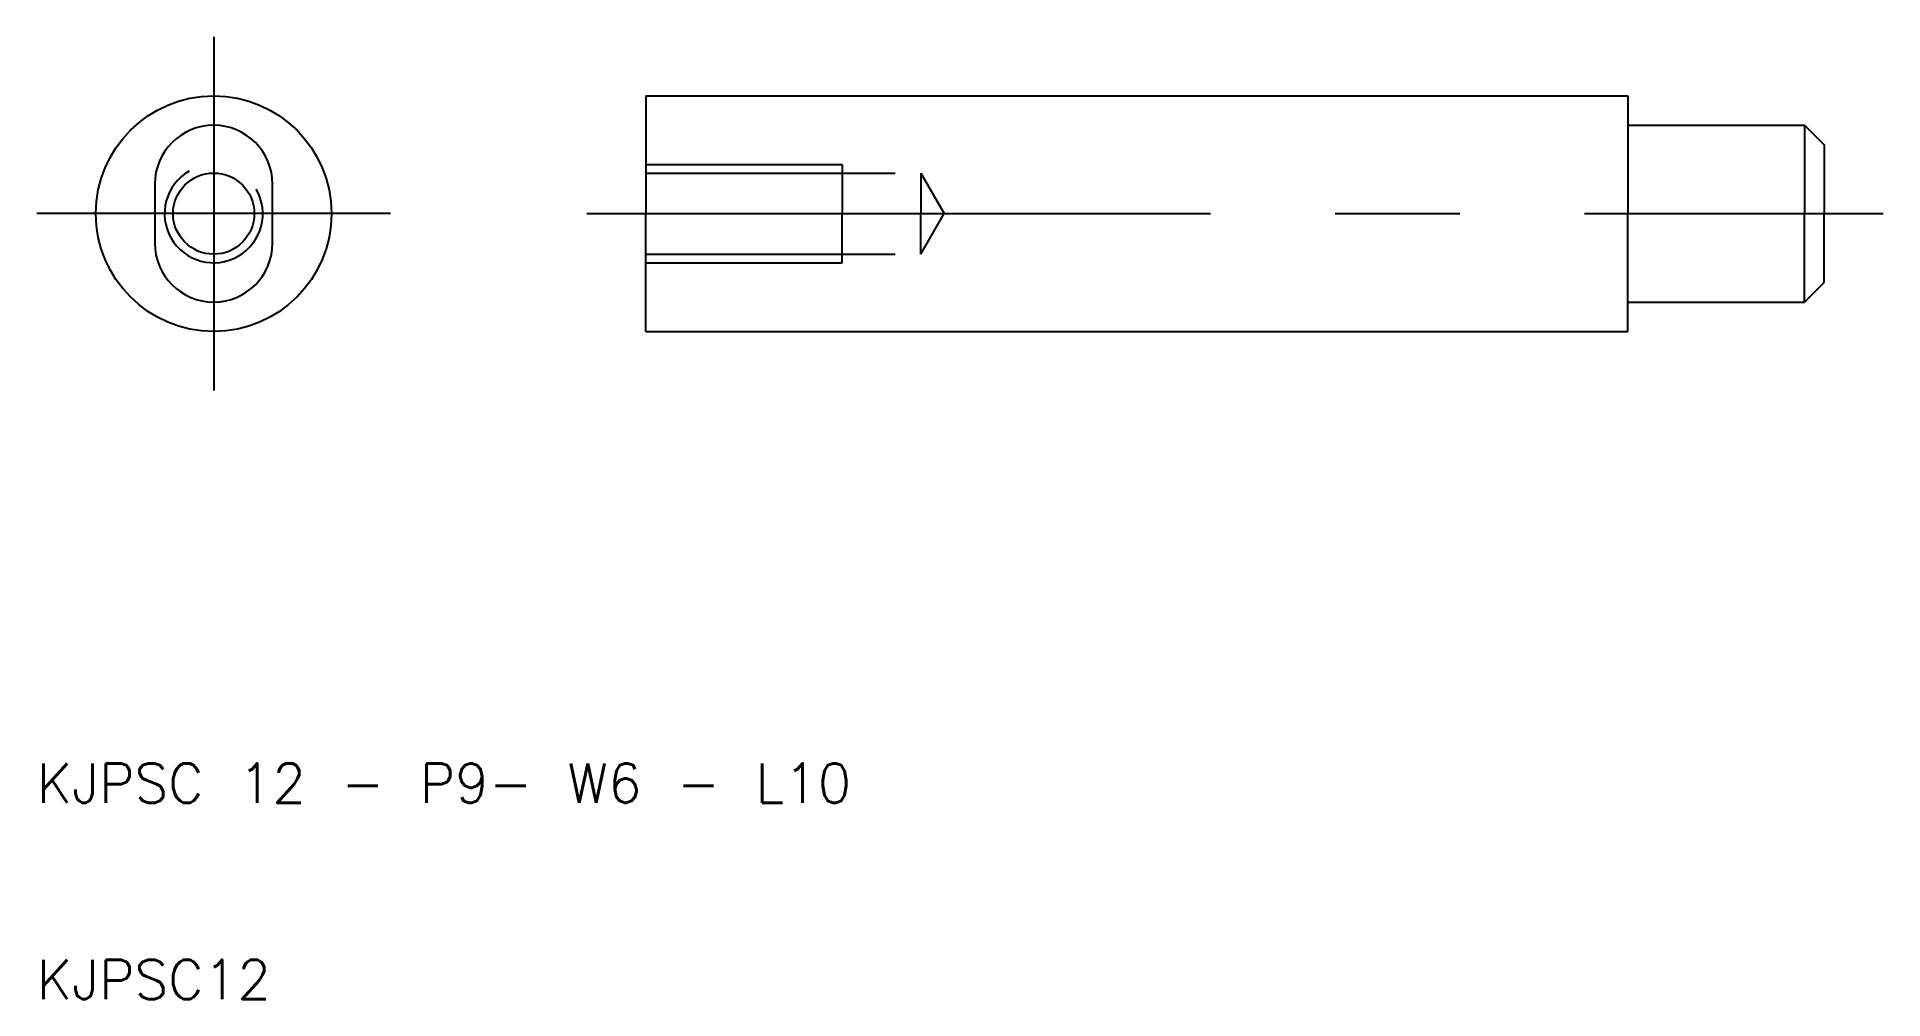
# Model space of a CAD drawing. Extents: x 10 to 104, y 10 to 59.
import ezdxf

# ---------------------------------------------------------------- set-up
doc = ezdxf.new("R2010")
doc.units = 0
doc.linetypes.add('CENTER', pattern=[50.8, 31.75, -6.35, 6.35, -6.35])
doc.linetypes.add('DASHED', pattern=[19.05, 12.7, -6.35])
doc.layers.get('0').update_dxf_attribs({"linetype": 'CONTINUOUS'})
doc.layers.add('CENTER', color=1, linetype='CENTER')
doc.styles.get("Standard").update_dxf_attribs({"font": 'txt.shx'})

msp = doc.modelspace()

# ---------------------------------------------------------------- linework, layer by layer
for p, q in [((41, 56), (41, 50)), ((41, 56), (91, 56)), ((91, 56), (91, 54.5)), ((91, 54.5), (91, 50)), ((91, 54.5), (100, 54.5)), ((100, 54.5), (100, 50)), ((100, 54.5), (101, 53.5)), ((101, 53.5), (101, 50)), ((41, 44), (41, 50)), ((91, 45.5), (91, 50)), ((100, 45.5), (100, 50)), ((101, 46.5), (101, 50)), ((100, 45.5), (101, 46.5)), ((91, 44), (91, 45.5)), ((91, 45.5), (100, 45.5)), ((41, 44), (91, 44))]:
    msp.add_line(p, q)
at = {"color": 3, "linetype": 'DASHED'}
for p, q in [((41, 52.5), (51, 52.5)), ((41, 52.066), (55, 52.066)), ((51, 52.5), (51, 50)), ((55, 52.066), (56.193, 50)), ((55, 52.066), (55, 50)), ((16, 51.5), (16, 48.5)), ((22, 48.5), (22, 51.5)), ((51, 47.5), (51, 50)), ((55, 47.934), (55, 50)), ((55, 47.934), (56.193, 50)), ((41, 47.934), (55, 47.934)), ((41, 47.5), (51, 47.5))]:
    msp.add_line(p, q, dxfattribs=at)
for radius in [6, 2.066]:
    msp.add_circle((19, 50), radius)
for centre, start, end in [((19, 51.5), 0, 180), ((19, 48.5), 180, 0)]:
    msp.add_arc(centre, 3, start, end, dxfattribs=at)
at = {"color": 3}
msp.add_arc((19, 50), 2.5, 120, 30, dxfattribs=at)
at = {"layer": 'CENTER'}
for p, q in [((19, 59), (19, 41)), ((28, 50), (10, 50)), ((38, 50), (104, 50))]:
    msp.add_line(p, q, dxfattribs=at)

# ---------------------------------------------------------------- texts
for s, p in [('KJPSC 12 - P9- W6 - L10', (10, 20)), ('KJPSC12', (10, 10))]:
    msp.add_text(s, height=2).set_placement(p)

doc.saveas('drawing.dxf')
